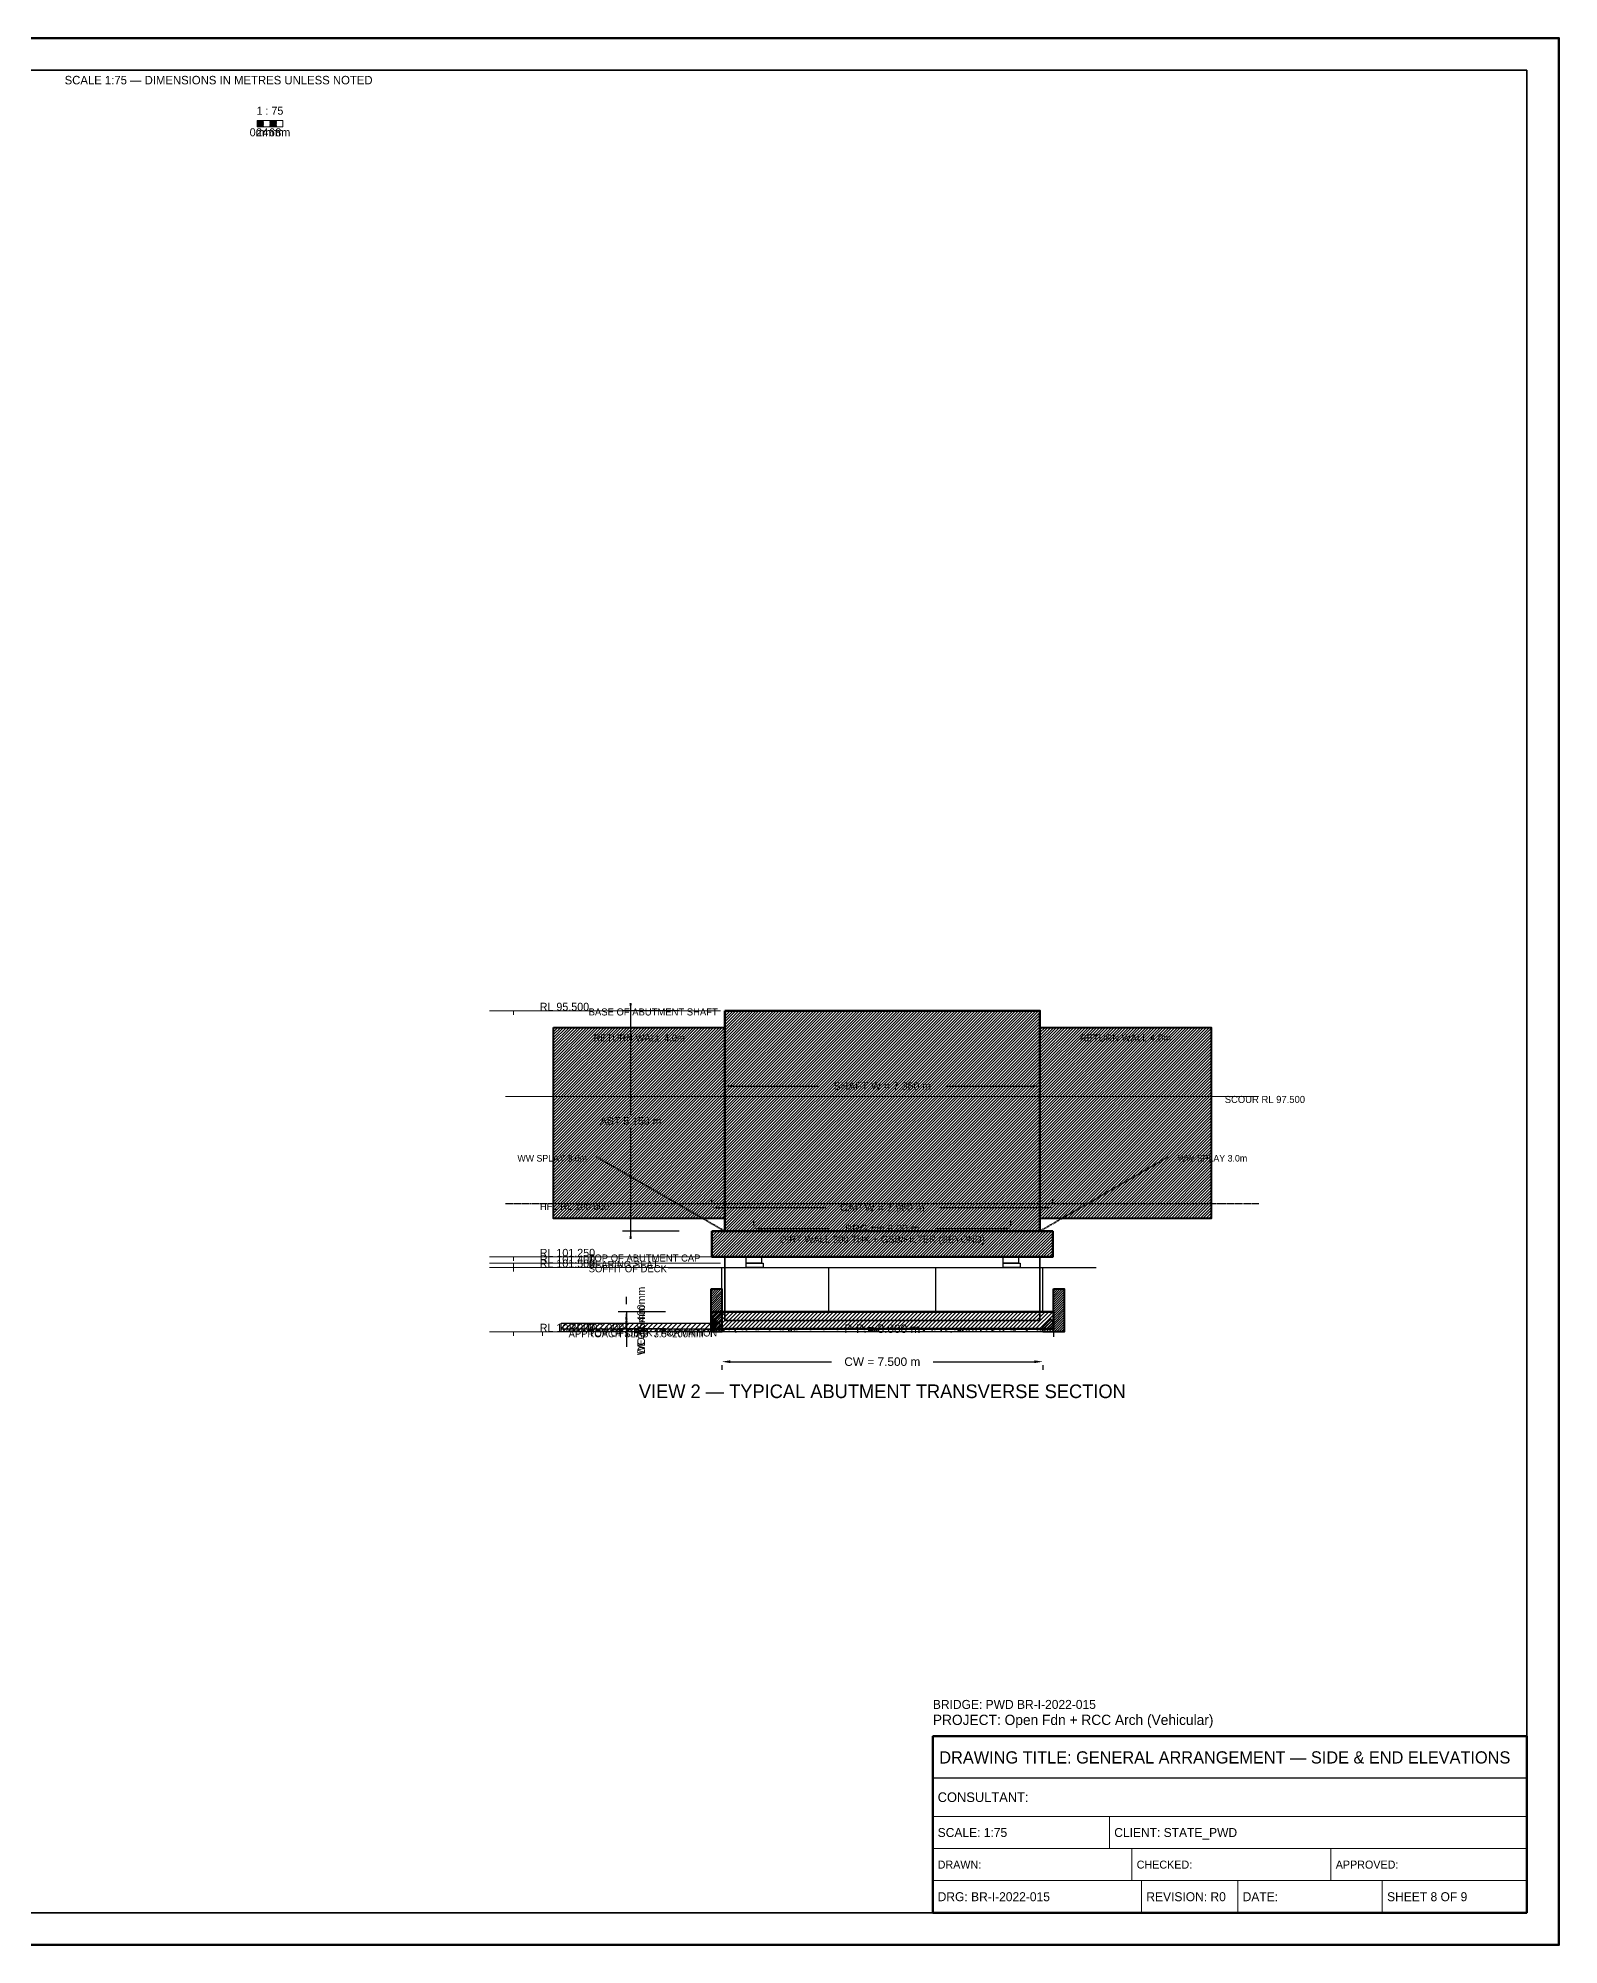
# Model space of a CAD drawing. Header units: metres. Extents: x 0 to 841, y 0 to 594.
# Drawn here: x 367 to 841, y 0 to 594 of the extents above; entities that cross this region are included whole.
import ezdxf
from ezdxf.enums import TextEntityAlignment as Align

# ---------------------------------------------------------------- set-up
doc = ezdxf.new("R2010")
doc.units = ezdxf.units.M
for name, pattern in [('DASHED', [0.5, 0.375, -0.125]), ('DASHED2', [0.25, 0.1875, -0.0625]), ('HIDDEN', [0.25, 0.1875, -0.0625])]:
    doc.linetypes.add(name, pattern=pattern)
for name, color, linetype, lineweight in [('BORDER-INNER', 7, 'Continuous', 35), ('BORDER-OUTER', 7, 'Continuous', 70), ('CIVIL-HFL', 5, 'DASHED', 25), ('CIVIL-ROAD', 7, 'Continuous', 25), ('CIVIL-SCOUR', 1, 'DASHED2', 18), ('DIM-LEVEL', 3, 'Continuous', 18), ('DIM-LINEAR', 3, 'Continuous', 18), ('STRUC-HATCHING', 8, 'Continuous', 18), ('STRUC-HIDDEN', 8, 'HIDDEN', 25), ('SUB-ABUT', 3, 'Continuous', 35), ('SUB-BEARING', 5, 'Continuous', 25), ('SUB-DIRT-WALL', 3, 'Continuous', 35), ('SUPER-DECK', 2, 'Continuous', 50), ('SUPER-KERB', 7, 'Continuous', 25), ('SUPER-PARAPET', 2, 'Continuous', 35), ('SUPER-WEARING', 8, 'Continuous', 25), ('SYM-SCALE', 7, 'Continuous', 13), ('TEXT-GENERAL', 7, 'Continuous', 18), ('TEXT-HEADER', 7, 'Continuous', 25), ('TEXT-LEVEL', 5, 'Continuous', 18), ('TEXT-SPEC', 7, 'Continuous', 13), ('TEXT-TITLE', 7, 'Continuous', 25), ('TITLEBLK-BOX', 7, 'Continuous', 50), ('TITLEBLK-TEXT', 7, 'Continuous', 18)]:
    doc.layers.add(name, color=color, linetype=linetype, lineweight=lineweight)
doc.styles.add('BRIDGE_STD', font='Arial.ttf')
doc.dimstyles.new('pmb100', dxfattribs={"dimtxt": 2.5, "dimasz": 0.9375, "dimexe": 2.5, "dimexo": 2.5, "dimtad": 0, "dimtih": 1, "dimdec": 0, "dimtxsty": 'BRIDGE_STD', "dimcen": 2.5, "dimazin": 3, "dimtfac": 1, "dimtmove": 0, "dimatfit": 3})

msp = doc.modelspace()

# ---------------------------------------------------------------- hatches: boundary and pattern name
at = {"layer": 'STRUC-HATCHING'}
h = msp.add_hatch(dxfattribs=at)
h.set_pattern_fill('ANSI31', scale=0.2)
h.paths.add_polyline_path([(527.85, 285.83), (581.18, 285.83), (581.18, 226.33), (527.85, 226.33)])
h = msp.add_hatch(dxfattribs=at)
h.set_pattern_fill('ANSI31', scale=0.2)
h.paths.add_polyline_path([(581.18, 291), (679.32, 291), (679.32, 222.33), (581.18, 222.33)])
h = msp.add_hatch(dxfattribs=at)
h.set_pattern_fill('ANSI31', scale=0.2)
h.paths.add_polyline_path([(679.32, 285.83), (732.65, 285.83), (732.65, 226.33), (679.32, 226.33)])
h = msp.add_hatch(dxfattribs=at)
h.set_pattern_fill('ANSI31', scale=0.2)
h.paths.add_polyline_path([(577.18, 222.33), (683.32, 222.33), (683.32, 214.33), (577.18, 214.33)])
h = msp.add_hatch(dxfattribs=at)
h.set_pattern_fill('ANSI31', scale=0.16)
h.paths.add_polyline_path([(576.92, 204.33), (580.25, 204.33), (580.25, 191), (576.92, 191)])
h = msp.add_hatch(dxfattribs=at)
h.set_pattern_fill('ANSI31', scale=0.16)
h.paths.add_polyline_path([(683.58, 204.33), (686.92, 204.33), (686.92, 191), (683.58, 191)])
h = msp.add_hatch(dxfattribs=at)
h.set_pattern_fill('ANSI31', scale=0.2666667)
h.paths.add_polyline_path([(576.92, 197.2), (683.58, 197.2), (683.58, 191.87), (576.92, 191.87)])
h = msp.add_hatch(dxfattribs=at)
h.set_pattern_fill('ANSI31', scale=0.333333)
h.paths.add_polyline_path([(530.25, 193.67), (576.92, 193.67), (576.92, 191), (530.25, 191)])
h = msp.add_hatch(dxfattribs=at)
h.set_pattern_fill('ANSI31', scale=0.1866667)
h.paths.add_polyline_path([(580.25, 191), (576.92, 191), (576.92, 193.93), (577.92, 195.11), (580.25, 192.76)])
h = msp.add_hatch(dxfattribs=at)
h.set_pattern_fill('ANSI31', scale=0.1866667)
h.paths.add_polyline_path([(680.25, 191), (683.58, 191), (683.58, 193.93), (682.58, 195.11), (680.25, 192.76)])
at = {"layer": 'SUPER-WEARING'}
h = msp.add_hatch(dxfattribs=at)
h.set_pattern_fill('AR-SAND', scale=0.0533333)
h.paths.add_polyline_path([(530.25, 191.87), (576.92, 191.87), (576.92, 191), (530.25, 191)])
h = msp.add_hatch(dxfattribs=at)
h.set_pattern_fill('AR-SAND', scale=0.0533333)
h.paths.add_polyline_path([(580.25, 191.87), (680.25, 191.87), (680.25, 191), (580.25, 191)])
at = {"layer": 'SYM-SCALE'}
h = msp.add_hatch(dxfattribs=at)
h.set_pattern_fill('SOLID')
h.paths.add_polyline_path([(435.5, 566.4), (437.5, 566.4), (437.5, 568.39), (435.5, 568.39)])
h = msp.add_hatch(dxfattribs=at)
h.set_pattern_fill('SOLID')
h.paths.add_polyline_path([(439.5, 566.4), (441.5, 566.4), (441.5, 568.39), (439.5, 568.39)])

# ---------------------------------------------------------------- linework, layer by layer
at = {"layer": 'BORDER-INNER'}
msp.add_lwpolyline([(10, 10), (831, 10), (831, 584), (10, 584), (10, 10)], dxfattribs=at)
at = {"layer": 'BORDER-OUTER'}
msp.add_lwpolyline([(0, 0), (841, 0), (841, 594), (0, 594), (0, 0)], dxfattribs=at)
at = {"layer": 'CIVIL-HFL', "color": 5, "linetype": 'DASHED'}
msp.add_line((512.92, 231), (747.58, 231), dxfattribs=at)
at = {"layer": 'CIVIL-ROAD', "lineweight": 25}
msp.add_lwpolyline([(530.25, 193.67), (576.92, 193.67), (576.92, 191), (530.25, 191), (530.25, 193.67)], dxfattribs=at)
at = {"layer": 'CIVIL-SCOUR', "color": 1, "linetype": 'DASHED2'}
msp.add_line((512.92, 264.33), (747.58, 264.33), dxfattribs=at)
at = {"layer": 'DIM-LEVEL'}
for p, q in [((507.84, 291), (522.8, 291)), ((515.32, 291), (515.32, 289.75)), ((507.84, 214.33), (522.8, 214.33)), ((515.32, 214.33), (515.32, 213.09)), ((507.84, 212.33), (522.8, 212.33)), ((507.84, 211), (522.8, 211)), ((515.32, 212.33), (515.32, 211.09)), ((515.32, 211), (515.32, 209.75)), ((507.84, 191), (522.8, 191)), ((515.32, 191), (515.32, 189.75)), ((516.9, 191), (531.86, 191)), ((524.38, 191), (524.38, 189.75))]:
    msp.add_line(p, q, dxfattribs=at)
at = {"layer": 'DIM-LEVEL', "color": 5}
for p, q in [((515.32, 291), (579.85, 291)), ((515.32, 214.33), (579.85, 214.33)), ((515.32, 212.33), (579.85, 212.33)), ((515.32, 211), (579.85, 211)), ((515.32, 191), (579.85, 191))]:
    msp.add_line(p, q, dxfattribs=at)
at = {"layer": 'STRUC-HIDDEN', "color": 8, "linetype": 'HIDDEN'}
for p, q in [((563.58, 211), (696.92, 211)), ((580.25, 197.2), (580.25, 211)), ((613.58, 197.2), (613.58, 211)), ((646.92, 197.2), (646.92, 211)), ((680.25, 197.2), (680.25, 211))]:
    msp.add_line(p, q, dxfattribs=at)
at = {"layer": 'SUB-ABUT', "color": 3, "linetype": 'DASHED'}
for p, q in [((581.18, 222.33), (541.18, 245.5)), ((679.32, 222.33), (719.32, 245.5))]:
    msp.add_line(p, q, dxfattribs=at)
at = {"layer": 'SUB-ABUT', "lineweight": 40}
for points in [[(527.85, 285.83), (581.18, 285.83), (581.18, 226.33), (527.85, 226.33), (527.85, 285.83)], [(679.32, 285.83), (732.65, 285.83), (732.65, 226.33), (679.32, 226.33), (679.32, 285.83)]]:
    msp.add_lwpolyline(points, dxfattribs=at)
at = {"layer": 'SUB-ABUT', "lineweight": 50}
for points in [[(581.18, 291), (679.32, 291), (679.32, 222.33), (581.18, 222.33), (581.18, 291)], [(577.18, 222.33), (683.32, 222.33), (683.32, 214.33), (577.18, 214.33), (577.18, 222.33)]]:
    msp.add_lwpolyline(points, dxfattribs=at)
at = {"layer": 'SUB-ABUT', "lineweight": 30}
for points in [[(587.85, 214.33), (592.65, 214.33), (592.65, 212.33), (587.85, 212.33), (587.85, 214.33)], [(667.85, 214.33), (672.65, 214.33), (672.65, 212.33), (667.85, 212.33), (667.85, 214.33)]]:
    msp.add_lwpolyline(points, dxfattribs=at)
at = {"layer": 'SUB-BEARING', "lineweight": 30}
for points in [[(587.85, 212.33), (593.18, 212.33), (593.18, 211), (587.85, 211), (587.85, 212.33)], [(667.85, 212.33), (673.18, 212.33), (673.18, 211), (667.85, 211), (667.85, 212.33)]]:
    msp.add_lwpolyline(points, dxfattribs=at)
at = {"layer": 'SUB-DIRT-WALL', "lineweight": 35}
msp.add_lwpolyline([(581.18, 194.53), (679.32, 194.53), (679.32, 214.33), (581.18, 214.33), (581.18, 194.53)], dxfattribs=at)
at = {"layer": 'SUPER-DECK', "lineweight": 50}
msp.add_lwpolyline([(576.92, 197.2), (683.58, 197.2), (683.58, 191.87), (576.92, 191.87), (576.92, 197.2)], dxfattribs=at)
at = {"layer": 'SUPER-KERB', "lineweight": 35}
for points in [[(580.25, 191), (576.92, 191), (576.92, 193.93), (577.92, 195.11), (580.25, 192.76), (580.25, 191)], [(680.25, 191), (683.58, 191), (683.58, 193.93), (682.58, 195.11), (680.25, 192.76), (680.25, 191)]]:
    msp.add_lwpolyline(points, dxfattribs=at)
at = {"layer": 'SUPER-PARAPET', "lineweight": 40}
for points in [[(576.92, 204.33), (580.25, 204.33), (580.25, 191), (576.92, 191), (576.92, 204.33)], [(683.58, 204.33), (686.92, 204.33), (686.92, 191), (683.58, 191), (683.58, 204.33)]]:
    msp.add_lwpolyline(points, dxfattribs=at)
at = {"layer": 'SUPER-WEARING'}
for points in [[(530.25, 191.87), (576.92, 191.87), (576.92, 191), (530.25, 191), (530.25, 191.87)], [(580.25, 191.87), (680.25, 191.87), (680.25, 191), (580.25, 191), (580.25, 191.87)]]:
    msp.add_lwpolyline(points, dxfattribs=at)
at = {"layer": 'SYM-SCALE'}
msp.add_lwpolyline([(435.5, 566.4), (443.5, 566.4), (443.5, 568.39), (435.5, 568.39), (435.5, 566.4)], dxfattribs=at)
at = {"layer": 'TITLEBLK-BOX', "lineweight": 50}
msp.add_lwpolyline([(646, 10), (831, 10), (831, 65), (646, 65), (646, 10)], dxfattribs=at)
at = {"layer": 'TITLEBLK-BOX', "lineweight": 30}
msp.add_lwpolyline([(646, 52), (831, 52), (831, 65), (646, 65), (646, 52)], dxfattribs=at)
at = {"layer": 'TITLEBLK-BOX', "lineweight": 18}
for points in [[(646, 40), (831, 40), (831, 52), (646, 52), (646, 40)], [(646, 30), (701, 30), (701, 40), (646, 40), (646, 30)], [(701, 30), (831, 30), (831, 40), (701, 40), (701, 30)], [(646, 20), (708, 20), (708, 30), (646, 30), (646, 20)], [(708, 20), (770, 20), (770, 30), (708, 30), (708, 20)], [(770, 20), (831, 20), (831, 30), (770, 30), (770, 20)], [(646, 10), (711, 10), (711, 20), (646, 20), (646, 10)], [(711, 10), (741, 10), (741, 20), (711, 20), (711, 10)], [(741, 10), (786, 10), (786, 20), (741, 20), (741, 10)], [(786, 10), (831, 10), (831, 20), (786, 20), (786, 10)]]:
    msp.add_lwpolyline(points, dxfattribs=at)

# ---------------------------------------------------------------- texts
at = {"layer": 'CIVIL-HFL', "color": 5}
msp.add_text('HFL RL 100.000', height=2.2, dxfattribs=at).set_placement((523.58, 228.95))
at = {"layer": 'CIVIL-SCOUR', "color": 1}
msp.add_text('SCOUR RL 97.500', height=2.2, dxfattribs=at).set_placement((736.92, 262.28))
at = {"layer": 'TEXT-GENERAL'}
for s, height, p in [('1 : 75', 2.493, (439.5, 570.14)), ('0m', 2.493, (435.5, 563.41)), ('2m', 2.493, (437.5, 563.41)), ('4m', 2.493, (439.5, 563.41)), ('6m', 2.493, (441.5, 563.41)), ('8m', 2.493, (443.5, 563.41)), ('APPROACH SLAB  3.5×200mm', 2.2, (553.58, 189.27))]:
    msp.add_text(s, height=height, dxfattribs=at).set_placement(p, align=Align.CENTER)
at = {"layer": 'TEXT-GENERAL', "color": 3}
for p in [(554.52, 281.43), (705.98, 281.43)]:
    msp.add_text('RETURN WALL 4.0m', height=2.2, dxfattribs=at).set_placement(p, align=Align.CENTER)
at = {"layer": 'TEXT-HEADER'}
msp.add_text('VIEW 2 — TYPICAL ABUTMENT TRANSVERSE SECTION', height=4.2533, dxfattribs=at).set_placement((630.25, 170.33), align=Align.CENTER)
at = {"layer": 'TEXT-LEVEL'}
for s, height, p in [('RL 95.500', 2.493, (523.54, 291)), ('BASE OF ABUTMENT SHAFT', 2.2, (538.78, 289.53)), ('RL 101.250', 2.493, (523.54, 214.33)), ('RL 101.400', 2.493, (523.54, 212.33)), ('TOP OF ABUTMENT CAP', 2.2, (538.78, 212.87)), ('RL 101.500', 2.493, (523.54, 211)), ('SOFFIT OF DECK', 2.2, (538.78, 209.53)), ('BEARING SEAT', 2.2, (538.78, 210.87)), ('RL 103.000', 2.493, (523.54, 191)), ('RL 103.000', 2.493, (532.61, 191)), ('TOP OF DECK / FORMATION', 2.2, (538.78, 189.53))]:
    msp.add_text(s, height=height, dxfattribs=at).set_placement(p)
at = {"layer": 'TEXT-SPEC', "color": 8}
msp.add_text('SCALE 1:75 — DIMENSIONS IN METRES UNLESS NOTED', height=2.64, dxfattribs=at).set_placement((423.5, 579.6), align=Align.CENTER)
at = {"layer": 'TEXT-SPEC', "color": 3}
msp.add_text('WW SPLAY 3.0m', height=2.0533, dxfattribs=at).set_placement((538.25, 244.03), align=Align.RIGHT)
msp.add_text('WW SPLAY 3.0m', height=2.0533, dxfattribs=at).set_placement((722.25, 244.03))
msp.add_text('DIRT WALL 300 THK + GSB/FILTER (BEYOND)', height=2.2, dxfattribs=at).set_placement((630.25, 218.73), align=Align.CENTER)
at = {"layer": 'TEXT-TITLE'}
for s, height, p in [('PROJECT: Open Fdn + RCC Arch (Vehicular)', 3.2, (646, 68.5)), ('DRAWING TITLE: GENERAL ARRANGEMENT — SIDE & END ELEVATIONS', 3.8, (648, 56.5))]:
    msp.add_text(s, height=height, dxfattribs=at).set_placement(p)
at = {"layer": 'TITLEBLK-TEXT'}
for s, height, p in [('BRIDGE: PWD BR-I-2022-015', 2.8, (646, 73.5)), ('CONSULTANT: ', 3, (647.5, 44.5)), ('SCALE: 1:75', 2.8, (647.5, 33.6)), ('CLIENT: STATE_PWD', 2.8, (702.5, 33.6)), ('DRAWN: ', 2.5, (647.5, 23.75)), ('CHECKED: ', 2.5, (709.5, 23.75)), ('APPROVED: ', 2.5, (771.5, 23.75)), ('DRG: BR-I-2022-015', 2.8, (647.5, 13.6)), ('REVISION: R0', 2.8, (712.5, 13.6)), ('DATE: ', 2.8, (742.5, 13.6)), ('SHEET 8 OF 9', 2.8, (787.5, 13.6))]:
    msp.add_text(s, height=height, dxfattribs=at).set_placement(p)

# ---------------------------------------------------------------- dimensions: what is measured, and where the dimension line sits
at = {"layer": 'DIM-LINEAR'}
for base, p1, p2, text in [((551.85, 291), (569.45, 291), (569.45, 222.33), 'ABT 5.150 m'), ((550.52, 197.2), (565.18, 197.2), (565.18, 191.87), 'DECK 400mm'), ((550.52, 191.87), (565.18, 191.87), (565.18, 191), 'WC 65mm')]:
    msp.add_linear_dim(base=base, p1=p1, p2=p2, angle=90, text=text, dimstyle='pmb100', override={"dimtxt": 2.346667, "dimasz": 2.346667, "dimgap": 0.938667, "dimclrt": 3}, dxfattribs=at).render()
for base, p1, p2, text, override in [((581.18, 267.53), (581.18, 285.13), (679.32, 285.13), 'SHAFT W = 7.360 m', {"dimtxt": 2.346667, "dimasz": 2.346667, "dimgap": 0.938667, "dimclrt": 3}), ((577.18, 229.67), (577.18, 228.2), (683.32, 228.2), 'CAP W = 7.960 m', {"dimtxt": 2.346667, "dimasz": 2.346667, "dimgap": 0.938667, "dimclrt": 3}), ((590.25, 223.13), (590.25, 221.67), (670.25, 221.67), 'BRG c/c 6.00 m', {"dimtxt": 2.346667, "dimasz": 2.346667, "dimgap": 0.938667, "dimclrt": 3}), ((576.92, 191.93), (576.92, 194.87), (683.58, 194.87), 'P-P = 8.000 m', {"dimtxt": 2.64, "dimasz": 2.64, "dimgap": 1.056, "dimclrt": 3}), ((580.25, 181.67), (580.25, 183.13), (680.25, 183.13), 'CW = 7.500 m', {"dimtxt": 2.64, "dimasz": 2.64, "dimgap": 1.056, "dimclrt": 3})]:
    msp.add_linear_dim(base=base, p1=p1, p2=p2, text=text, dimstyle='pmb100', override=override, dxfattribs=at).render()

doc.saveas('drawing.dxf')
